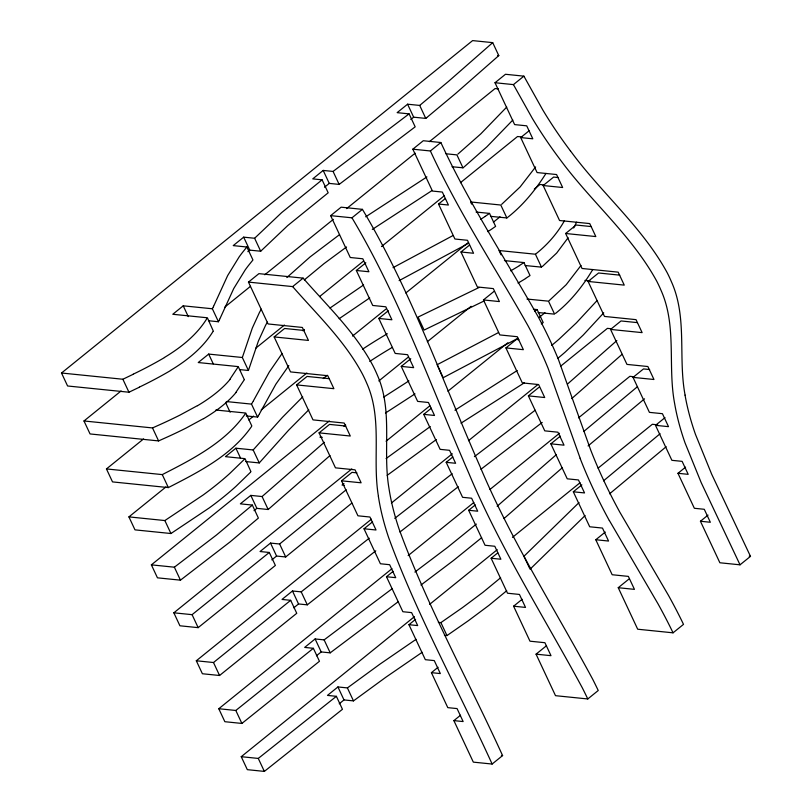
<?xml version="1.0" encoding="UTF-8"?>
<svg xmlns="http://www.w3.org/2000/svg" width="812" height="812" viewBox="0 0 812 812"><rect width="100%" height="100%" fill="white"/><g stroke="black" fill="none" stroke-linecap="round" stroke-linejoin="round"><path stroke-width="1.22" d="M239.692 369.592L248.421 370.475L242.341 357.503L252.309 328.078L259.475 312.397A206.735 79.444 -25.1 0 1 261.322 309.169M248.421 370.475L258.389 341.05L265.554 325.368A206.735 79.444 -25.1 0 1 267.392 322.141M213.83 305.789L227.664 275.562L239.164 256.876A216.692 83.271 -25.1 0 1 242.22 252.786L246.868 247L252.948 259.972L248.289 265.757A216.692 83.271 -25.1 0 0 245.244 269.848L233.744 288.534L219.91 318.761M213.627 306.215L213.211 307.068M219.697 319.187L219.291 320.04M213.008 307.494L212.368 308.773L218.448 321.755L208.735 320.76M219.078 320.466L218.448 321.755M576.611 222.183L573.668 227.979M244.3 379.62L238.241 366.608L198.219 362.538L208.674 354.083L242.341 357.503M244.067 380.067L235.845 392.46M237.936 367.186L229.766 379.488M253.344 400.935L269.279 372.058L282.119 353.464M259.424 413.907L275.847 384.218L288.839 365.623M253.1 401.361L252.623 402.204M259.18 414.333L258.328 415.815M564.482 220.661C557.265 233.551 547.359 244.848 535.758 253.973M252.38 402.63L251.507 404.112L257.587 417.084L246.249 415.927M258.084 416.241L257.587 417.084M213.292 331.032L207.385 317.786L172.773 314.274L183.228 305.82L212.368 308.773M592.75 269.513C582.884 286.057 570.745 301.425 555.53 313.391M206.999 318.405C196.758 335.102 180.985 347.495 164.42 357.483M568.106 237.743L556.656 253.07L542.396 266.488M213.018 331.469C202.777 348.125 187.034 360.487 170.49 370.455M545.989 173.403C535.615 189.825 523.202 205.121 507.886 217.19M581.006 265.453L566.177 284.728L549.206 300.613M535.605 166.927L520.127 186.953L501.684 204.32M251.862 426.067L245.813 413.054L215.86 410.009M245.325 413.755C225.371 442.479 192.728 458.993 162.278 474.604L106.443 468.93L112.523 481.902L168.358 487.586C198.818 471.914 231.288 455.613 251.405 426.726M603.742 312.853L583.27 335.021L565.04 352.225A196.748 75.607 -25.1 0 1 557.692 358.417M596.962 300.673L576.418 322.831L558.961 339.254A196.748 75.607 -25.1 0 1 551.622 345.445M250.979 471.752L245.031 458.648L225.452 456.659L235.906 448.204L253.171 449.96L282.464 417.317L302.703 396.835M245.681 461.551L259.251 462.931L288.534 430.289L308.783 409.806M506.739 107.062L480.805 133.868L457.917 154.077M512.819 120.044L486.885 146.84L463.865 167.15M246.868 247L233.217 245.61L243.681 237.155L254.613 238.261L281.632 212.622L322.1 179.838L328.18 192.809L287.712 225.594L260.693 251.233L249.751 250.126L247.853 251.659M244.453 459.247L229.796 473.447A192.647 74.034 -25.1 0 1 203.162 494.995L164.866 520.553L128.915 516.889L134.985 529.86L170.946 533.525L209.222 507.957A192.647 74.034 -25.1 0 0 235.886 486.418L250.441 472.31M286.849 277.542L310.154 256.866L339.548 234.638M530.043 569.222L585.097 515.559M302.957 330.819L304.388 329.479M579.017 502.587L523.973 556.25L529.546 568.146M616.856 340.583L567.486 384.076M622.063 354.337L571.729 398.59M329.327 420.961L151.377 564.858L157.457 577.829L180.457 580.164L230.111 541.898L258.378 518.086L252.349 505.074L240.342 503.846L250.806 495.391L262.083 496.538L324.303 442.276M254.024 510.667L256.876 508.363L268.163 509.51L329.956 455.593M304.327 279.907L323.947 263.687L346.541 246.97M426.767 117.588L455.42 93.654L498.781 55.612L492.711 42.64L448.437 81.454L419.692 105.428L407.583 104.2L397.129 112.655L409.096 113.873L415.176 126.845L339.152 184.405L329.266 183.4L324.506 187.247M497.147 506.241L556.413 454.608M504.049 518.492L562.493 467.58M251.821 505.531L252.349 505.074M251.578 505.744L216.388 535.078L174.377 567.192L151.377 564.858M603.529 480.826L660.085 433.73M500.628 577.768L482.805 592.425L462.383 607.68L440.896 622.611L438.378 622.357M609.609 493.797L666.165 446.712M506.708 590.74L488.885 605.397L468.453 620.652L446.976 635.583L444.448 635.329M583.848 431.416L637.511 386.634M476.339 524.085L447.442 547.481L414.891 572.054M588.091 445.93L644.525 398.834M481.638 537.717L453.522 560.453L420.971 585.036M323.267 378.544L327.287 375.225M351.799 468.92L173.849 612.816L179.919 625.788L198.158 627.646L273.614 566.877L275.369 565.436L269.29 552.464L260.043 551.531L270.508 543.076L279.622 543.999L346.186 489.778M269.29 552.464L192.089 614.664L173.849 612.816M271.827 559.884L276.577 556.047L285.702 556.971L351.829 503.105M139.37 387.212L128.956 392.226L67.589 385.984L61.509 373.012L472.614 40.6L492.711 42.64M409.096 113.873L333.072 171.433L323.186 170.429L312.732 178.884L322.1 179.838M410.811 119.476L413.663 117.172L425.762 118.4L426.645 117.689M453.878 720.62L463.144 721.563L457.065 708.582L447.798 707.648L431.416 672.661L440.337 673.564L434.268 660.592L425.336 659.689L408.943 624.692L417.683 625.585L411.613 612.613L402.864 611.72L386.482 576.733L395.728 577.677L389.648 564.705L380.402 563.761L364.009 528.774L376.027 529.992L369.947 517.021L357.94 515.803L341.547 480.816L361.127 482.805L355.047 469.833L335.468 467.844L319.075 432.857L350.287 436.024L344.207 423.052L313.006 419.885L296.613 384.898L333.894 388.684L327.815 375.712L290.534 371.916L274.151 336.929L308.448 340.421L302.368 327.449L268.072 323.958L248.462 282.099L258.916 273.644L303.13 278.13C327.601 306.195 355.301 332.423 372.931 365.664A82.256 41.026 51 0 1 377.103 374.545C393.282 410.405 382.523 450.325 388.897 487.89A234.201 116.806 51 0 0 399.128 529.16C427.64 607.203 468.25 680.08 502.587 755.586L492.133 764.041L473.325 762.133L453.878 720.62L460.536 715.24M536.062 654.167L550.993 655.68L544.913 642.708L529.982 641.196L513.6 606.199L525.516 607.417L519.447 594.445L507.52 593.227L491.128 558.24L500.882 559.235L494.802 546.263L485.048 545.268L468.666 510.281L477.71 511.205L471.63 498.233L462.586 497.309L446.194 462.322L455.623 463.276L449.543 450.305L440.124 449.351L423.732 414.364L434.511 415.46L428.431 402.488L417.652 401.392L401.26 366.405L413.653 367.663L407.583 354.692L395.19 353.423L378.798 318.436L391.912 319.776L385.832 306.804L372.718 305.464L356.336 270.477L368.902 271.756L362.822 258.784L350.256 257.505L330.646 215.647L341.101 207.182L362.426 209.354C410.994 290.797 442.225 380.412 480.196 466.849C511.357 540.975 554.748 608.787 592.76 679.36A362.761 180.924 51 0 1 598.241 690.504L587.786 698.959L555.509 695.681L536.062 654.167L546.517 645.702M618.247 587.705L634.446 589.36L628.366 576.388L612.167 574.734L595.785 539.747L608.553 541.046L602.474 528.074L589.705 526.775L573.313 491.788L584.538 492.935L578.459 479.953L567.233 478.816L550.851 443.829L564.025 445.169L557.946 432.197L544.771 430.857L528.379 395.87L544.71 397.525L538.64 384.553L522.309 382.899L505.917 347.912L523.364 349.678L517.285 336.706L499.837 334.93L483.444 299.943L499.4 301.567L493.32 288.595L477.375 286.971L460.983 251.984L473.558 253.263L467.479 240.291L454.903 239.012L438.521 204.025L448.407 205.03L442.327 192.058L432.441 191.053L412.831 149.185L423.285 140.73L440.855 142.516C468.91 203.325 505.734 259.353 538.589 317.533A284.748 142.019 51 0 1 558.544 359.797L590.618 449.818A336.544 167.851 51 0 0 619.769 512.078L668.438 595.308A363.289 181.188 51 0 1 676.843 610.979L677.979 613.212A291.752 145.51 51 0 1 683.511 624.367L673.046 632.822L637.694 629.219L618.247 587.705L628.701 579.25M685.054 395.139A224.67 112.056 51 0 0 695.458 434.349L711.627 474.096L750.491 556.362L740.026 564.817L719.879 562.767L700.431 521.253L710.348 522.268L704.278 509.286L694.351 508.282L677.969 473.294L688.19 474.34L682.121 461.358L671.889 460.323L655.497 425.336L668.509 426.655L662.43 413.684L649.417 412.364L633.035 377.377L653.964 379.498L647.885 366.527L626.955 364.405L610.563 329.418L642.119 332.626L636.04 319.644L604.493 316.436L588.101 281.449L624.255 285.124L618.176 272.152L582.021 268.478L565.629 233.491L595.825 236.566L589.756 223.584L559.559 220.519L543.167 185.532L562.645 187.511L556.575 174.539L537.087 172.56L520.705 137.573L532.804 138.801L526.724 125.83L514.625 124.601L495.015 82.733L505.47 74.278L523.892 76.155L542.721 109.823A240.443 119.922 51 0 0 570.339 150.778M203.487 418.627L185.989 428.107A207.902 79.901 -25.1 0 1 164.937 438.074L158.594 440.916L90.061 433.943L83.981 420.971L121.089 390.958M224.822 307.088L250.512 286.311M264.783 274.771L333.306 219.372M346.622 208.603L415.145 153.194M429.416 141.653L495.076 88.559L498.375 88.894M412.831 149.185L430.39 150.971L440.855 142.516M495.015 82.733L513.438 84.61L523.892 76.155M330.646 215.647L351.972 217.809L362.426 209.354M248.462 282.099L292.665 286.595L303.13 278.13M106.443 468.93L143.562 438.927M255.851 348.125L284.403 325.044M319.603 296.573L363.38 261.18M381.467 246.554L444.265 195.773M460.445 182.69L517.538 136.517L521.984 136.974M274.151 336.929L284.606 328.474L304.206 330.474M356.336 270.477L365.836 262.794M438.521 204.025L445.169 198.646M520.705 137.573L529.262 130.651M128.915 516.889L166.024 486.885M248.817 419.936L253.577 416.089M261.19 409.938L306.865 373.002M352.54 336.067L385.852 309.139M405.827 292.98L467.692 242.961M493.381 222.183L500.04 216.804M534.296 189.094L540.01 184.486L544.253 184.913M296.613 384.898L307.068 376.433L329.439 378.707M378.798 318.436L388.309 310.752M460.983 251.984L469.539 245.072M543.167 185.532L553.622 177.077L558.494 177.574M378.818 380.95L408.314 357.097M427.345 341.71L471.122 306.307M319.075 432.857L329.54 424.402L345.77 426.046M401.26 366.405L410.77 358.711M483.444 299.943L493.909 291.488M565.629 233.491L576.094 225.036L591.187 226.568M386.055 441.22L429.832 405.827M447.909 391.211L507.865 342.725M539.269 317.34L544.974 312.721M341.547 480.816L352.002 472.361L356.904 472.858M423.732 414.364L431.334 408.213M505.917 347.912L516.371 339.446L518.868 339.7M588.101 281.449L598.556 272.994L619.749 275.146M343.933 483.516L342.035 485.058L344.268 485.282M369.237 538.194L301.211 591.867L292.472 590.984L282.008 599.439L290.676 600.322L296.756 613.293L219.565 675.493L202.391 673.747L196.311 660.775L371.409 519.193M391.394 503.034L452.294 453.786M468.473 440.703L537.94 384.533M560.777 366.07L607.406 328.363L611.294 328.758M364.009 528.774L372.566 521.852M446.194 462.322L452.852 456.943M528.379 395.87L538.843 387.415M610.563 329.418L621.028 320.953L637.43 322.628M293.792 607.802L298.542 603.955L307.291 604.838L375.763 550.82M392.257 588.639L324.13 639.876L315.117 638.963L304.662 647.418L313.371 648.301L319.451 661.272L241.895 723.441L224.853 721.706L218.783 708.734L391.973 568.694M408.152 555.611L473.812 502.516M489.991 489.433L559.458 433.263M578.489 417.875L629.879 376.321L634.345 376.778M386.482 576.733L393.13 571.354M468.666 510.281L475.314 504.902M550.851 443.829L560.351 436.135M633.035 377.377L643.49 368.922L649.651 369.541M218.783 708.734L235.815 710.47L313.371 648.301M316.447 655.781L321.197 651.934L330.2 652.848L398.337 601.621M416.069 639.338L379.813 664.236L347.404 687.916L337.924 686.952L327.459 695.407L336.381 696.32L342.461 709.292L264.357 771.4L247.325 769.664L241.245 756.693L414.435 616.653M429.66 604.341L497.228 549.704M512.453 537.392L580.022 482.764M598.099 468.148L652.341 424.28L657.71 424.828M408.943 624.692L415.602 619.312M491.128 558.24L497.786 552.86M573.313 491.788L581.869 484.865M655.497 425.336L665.008 417.642M339.243 703.771L343.994 699.924L353.484 700.888L385.893 677.208L422.149 652.31M431.416 672.661L438.064 667.271M513.6 606.199L522.157 599.286M595.785 539.747L605.285 532.063M677.969 473.294L685.572 467.144M700.431 521.253L708.034 515.102M196.311 660.775L213.495 662.521L290.676 600.322M241.245 756.693L258.277 758.428L336.381 696.32M452.03 166.744L463.053 167.81M490.529 216.337L506.942 217.951M525.191 265.534L541.574 267.148M343.973 426.32L345.648 425.001M535.159 410.243L474.411 456.648M542.213 422.443L480.948 469.265M394.744 518.36L452.182 473.741M399.971 531.992L458.262 486.713M387.151 475.345L436.348 439.536M386.076 458.547L430.269 426.564M330.027 308.012L363.614 284.951M339.152 318.69L369.693 297.933M487.768 231.653A165.415 63.569 -25.1 0 0 491.28 229.38L495.614 226.375L489.534 213.404L485.15 216.388M385.477 413.014L414.993 393.891M541.289 323.876L543.208 322.567L537.128 309.595L534.661 311.27M426.909 176.925L365.694 216.804M431.882 190.647L372.302 229.431M383.792 397.038L408.913 380.909M525.466 278.516L530.013 275.552L523.943 262.57L519.386 265.544M524.42 382.756L461.023 423.164M362.548 349.19L365.938 346.957A208.572 80.155 -25.1 0 1 385.142 335.051L387.324 333.773M517.224 370.536L454.943 410.192M369.754 361.421L372.018 359.929A208.572 80.155 -25.1 0 1 391.222 348.023L392.308 347.384M197.417 405.655L179.909 415.135A207.902 79.901 -25.1 0 1 158.858 425.102L152.514 427.934L83.981 420.971M468.088 243.498L399.118 280.637M393.038 267.666L452.781 235.673M498.527 332.544L437.13 364.72L443.21 377.692L515.336 339.649A161.669 62.128 -25.1 0 0 517.965 338.147M133.29 374.241L122.876 379.245L61.509 373.012M479.1 287.478L418.038 317.096L424.118 330.068L483.739 301.15M497.533 55.49L498.781 55.612M445.95 153.772L456.912 154.889L462.992 167.861M476.065 212.033L489.534 213.404M504.425 260.591L523.943 262.57M584.944 280.404L590.121 280.932M526.988 299.039L548.506 301.171L554.586 314.142L538.123 312.529M533.443 309.22L537.128 309.595M226.325 401.554L251.507 404.112M319.938 437.13L322.293 437.374M749.222 556.23L750.491 556.362M501.42 755.464L502.587 755.586M292.665 286.595C317.147 314.65 344.836 340.888 362.477 374.119A82.256 41.026 51 0 1 366.648 383.01C382.828 418.86 372.069 458.79 378.443 496.345M570.379 150.758C600.981 192.718 642.13 226.751 667.18 272.7A85.493 42.64 51 0 1 671.392 281.683C687.571 317.533 677.959 357.615 685.105 395.17M609.376 520.522L657.974 603.763A363.289 181.188 51 0 1 666.378 619.434L667.525 621.667A291.752 145.51 51 0 1 673.046 632.822M351.972 217.809C400.083 298.572 431.284 387.304 468.747 473.081C500.121 548.009 543.857 616.562 582.305 687.815A362.761 180.924 51 0 1 587.786 698.959M513.438 84.61L532.266 118.278A240.443 119.922 51 0 0 559.884 159.233C590.557 201.143 631.655 235.216 656.725 281.155A85.493 42.64 51 0 1 660.938 290.138C677.117 325.988 667.494 366.07 674.65 403.625A224.67 112.056 51 0 0 685.003 442.804L701.162 482.551L740.026 564.817M430.39 150.971C458.445 211.79 495.279 267.818 528.135 325.988A284.748 142.019 51 0 1 548.09 368.252L580.154 458.272M492.133 764.041C457.765 688.546 417.206 615.638 388.654 537.615A234.201 116.806 51 0 1 378.372 496.305M541.513 267.199L535.433 254.227L499.035 250.522L501.065 254.846M506.881 218.002L500.801 205.03L470.605 201.955L471.62 204.116M419.692 105.428L425.762 118.4M407.583 104.2L413.663 117.172M333.072 171.433L339.152 184.405M323.186 170.429L329.266 183.4M440.896 622.611L446.976 635.583M254.613 238.261L260.693 251.233M243.681 237.155L249.751 250.126M208.674 354.083L213.231 363.806M253.171 449.96L259.251 462.931M183.228 305.82L188.293 316.629M225.574 402.498L230.131 412.232M262.083 496.538L268.163 509.51M235.906 448.204L240.464 457.927M347.404 687.916L353.484 700.888M279.622 543.999L285.702 556.971M324.13 639.876L330.2 652.848M301.211 591.867L307.291 604.838M250.806 495.391L256.876 508.363M270.508 543.076L276.577 556.047M337.924 686.952L343.994 699.924M315.117 638.963L321.197 651.934M292.472 590.984L298.542 603.955M152.514 427.934L158.594 440.916M122.876 379.245L128.956 392.226M162.278 474.604L168.358 487.586M164.866 520.553L170.946 533.525M174.377 567.192L180.457 580.164M192.089 614.664L198.158 627.646M213.495 662.521L219.565 675.493M235.815 710.47L241.895 723.441M258.277 758.428L264.357 771.4M170.591 370.526A168.591 64.787 -25.1 0 1 139.319 387.131M164.521 357.554A168.591 64.787 -25.1 0 1 133.239 374.159M236.069 392.429A74.958 28.806 -25.1 0 1 203.589 418.687M229.989 379.458A74.958 28.806 -25.1 0 1 197.519 405.716M485.2 216.398A165.415 63.569 -25.1 0 1 480.501 219.433M525.577 278.577A153.082 58.829 -25.1 0 1 518.036 283.073M519.507 265.605A153.082 58.829 -25.1 0 1 510.687 270.843M609.304 520.533A336.544 167.851 51 0 1 580.083 458.252"/></g></svg>
